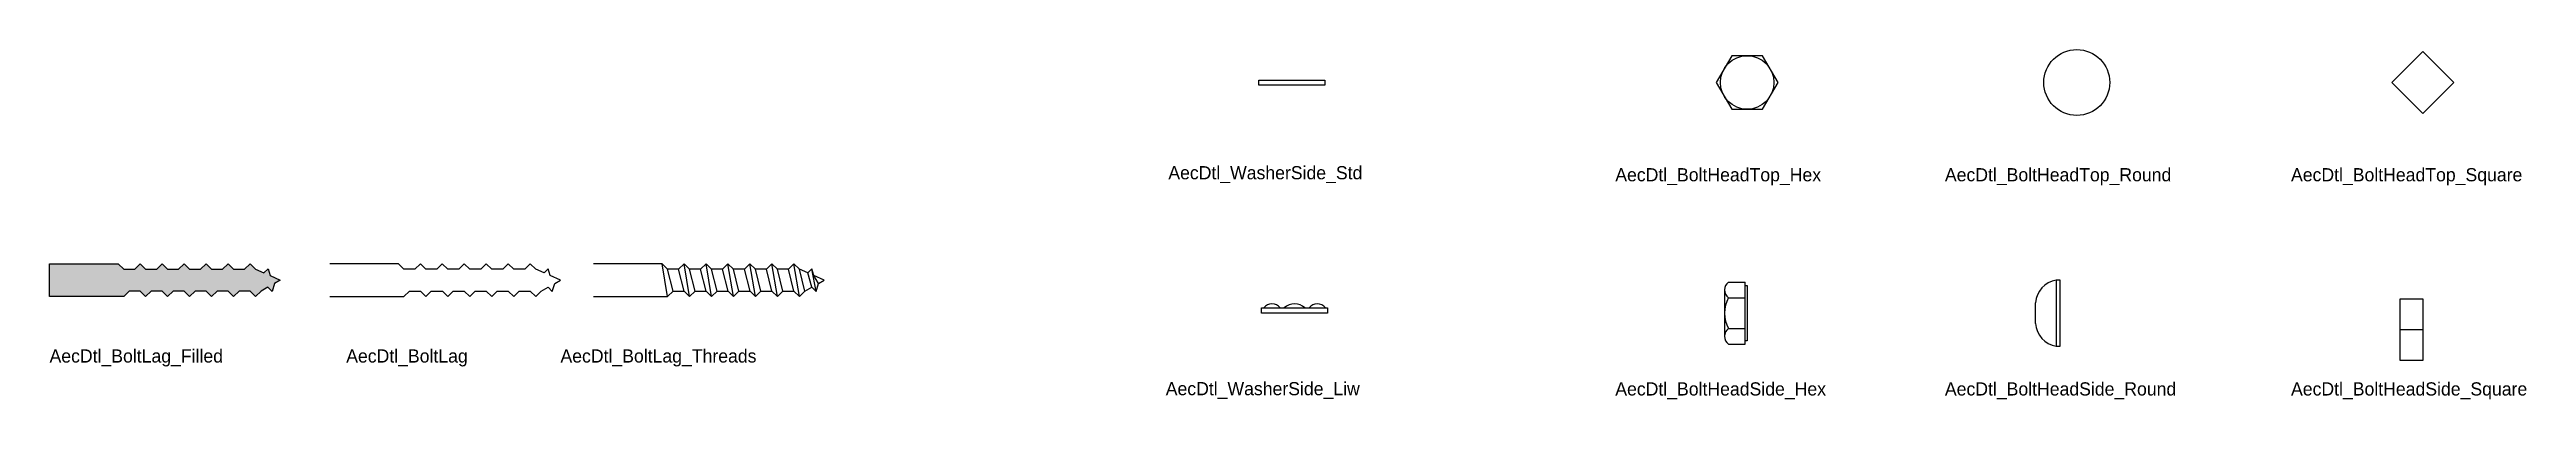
# Model space of a CAD drawing. Header units: inches. Extents: x 1 to 76.1, y 9.4 to 20.
import ezdxf

# ---------------------------------------------------------------- set-up
doc = ezdxf.new("R2010")
doc.units = ezdxf.units.IN
doc.header["$MEASUREMENT"] = 0
doc.layers.add('FINE', color=70, linetype='Continuous')

# ---------------------------------------------------------------- blocks, each defined once
blk = doc.blocks.new('AecDtl_BoltLag_Filled')
at = {"linetype": 'ByBlock', "lineweight": -2}
blk.add_hatch(color=0, dxfattribs=at).paths.add_polyline_path([(0, -0.5), (0, 0.5), (2.082, 0.5), (2.249, 0.333), (2.583, 0.333), (2.749, 0.5), (2.916, 0.333), (3.25, 0.333), (3.416, 0.5), (3.582, 0.333), (3.917, 0.333), (4.082, 0.5), (4.249, 0.333), (4.583, 0.333), (4.749, 0.5), (4.916, 0.333), (5.25, 0.333), (5.416, 0.5), (5.582, 0.333), (5.917, 0.333), (6.082, 0.5), (6.249, 0.333), (6.505, 0.22), (6.628, 0.342), (6.689, 0.138), (7, 0), (6.826, -0.099), (6.753, -0.342), (6.624, -0.214), (6.416, -0.333), (6.249, -0.5), (6.083, -0.333), (5.749, -0.333), (5.582, -0.5), (5.417, -0.333), (5.082, -0.333), (4.916, -0.5), (4.75, -0.333), (4.416, -0.333), (4.249, -0.5), (4.083, -0.333), (3.749, -0.333), (3.582, -0.5), (3.417, -0.333), (3.082, -0.333), (2.916, -0.5), (2.75, -0.333), (2.416, -0.333), (2.249, -0.5)])
at = {"color": 0, "linetype": 'ByBlock', "lineweight": -2}
blk.add_lwpolyline([(0, -0.5), (0, 0.5), (2.082, 0.5), (2.249, 0.333), (2.583, 0.333), (2.749, 0.5), (2.916, 0.333), (3.25, 0.333), (3.416, 0.5), (3.582, 0.333), (3.917, 0.333), (4.082, 0.5), (4.249, 0.333), (4.583, 0.333), (4.749, 0.5), (4.916, 0.333), (5.25, 0.333), (5.416, 0.5), (5.582, 0.333), (5.917, 0.333), (6.082, 0.5), (6.249, 0.333), (6.505, 0.22), (6.628, 0.342), (6.689, 0.138), (7, 0), (6.826, -0.099), (6.753, -0.342), (6.624, -0.214), (6.416, -0.333), (6.249, -0.5), (6.083, -0.333), (5.749, -0.333), (5.582, -0.5), (5.417, -0.333), (5.082, -0.333), (4.916, -0.5), (4.75, -0.333), (4.416, -0.333), (4.249, -0.5), (4.083, -0.333), (3.749, -0.333), (3.582, -0.5), (3.417, -0.333), (3.082, -0.333), (2.916, -0.5), (2.75, -0.333), (2.416, -0.333), (2.249, -0.5)], close=True, dxfattribs=at)
blk = doc.blocks.new('AecDtl_BoltLag_Threads')
at = {"color": 0, "linetype": 'ByBlock', "lineweight": -2}
blk.add_lwpolyline([(0, -0.5), (2.249, -0.5), (2.416, -0.333), (2.75, -0.333), (2.916, -0.5), (3.082, -0.333), (3.417, -0.333), (3.582, -0.5), (3.749, -0.333), (4.083, -0.333), (4.249, -0.5), (4.416, -0.333), (4.75, -0.333), (4.916, -0.5), (5.082, -0.333), (5.417, -0.333), (5.582, -0.5), (5.749, -0.333), (6.083, -0.333), (6.249, -0.5), (6.416, -0.333), (6.624, -0.214), (6.753, -0.342), (6.826, -0.099), (7, 0), (6.689, 0.138), (6.628, 0.342), (6.505, 0.22), (6.249, 0.333), (6.082, 0.5), (5.917, 0.333), (5.582, 0.333), (5.416, 0.5), (5.25, 0.333), (4.916, 0.333), (4.749, 0.5), (4.583, 0.333), (4.249, 0.333), (4.082, 0.5), (3.917, 0.333), (3.582, 0.333), (3.416, 0.5), (3.25, 0.333), (2.916, 0.333), (2.749, 0.5), (2.583, 0.333), (2.249, 0.333), (2.082, 0.5), (0, 0.5)], dxfattribs=at)
blk = doc.blocks.new('AecDtl_BoltLag')
at = {"color": 0, "linetype": 'ByBlock', "lineweight": -2}
blk.add_lwpolyline([(0, -0.5), (2.249, -0.5), (2.416, -0.333), (2.75, -0.333), (2.916, -0.5), (3.082, -0.333), (3.417, -0.333), (3.582, -0.5), (3.749, -0.333), (4.083, -0.333), (4.249, -0.5), (4.416, -0.333), (4.75, -0.333), (4.916, -0.5), (5.082, -0.333), (5.417, -0.333), (5.582, -0.5), (5.749, -0.333), (6.083, -0.333), (6.249, -0.5), (6.416, -0.333), (6.624, -0.214), (6.753, -0.342), (6.826, -0.099), (7, 0), (6.689, 0.138), (6.628, 0.342), (6.505, 0.22), (6.249, 0.333), (6.082, 0.5), (5.917, 0.333), (5.582, 0.333), (5.416, 0.5), (5.25, 0.333), (4.916, 0.333), (4.749, 0.5), (4.583, 0.333), (4.249, 0.333), (4.082, 0.5), (3.917, 0.333), (3.582, 0.333), (3.416, 0.5), (3.25, 0.333), (2.916, 0.333), (2.749, 0.5), (2.583, 0.333), (2.249, 0.333), (2.082, 0.5), (0, 0.5)], dxfattribs=at)
at = {"layer": 'FINE'}
for p, q in [((2.249, -0.5), (2.082, 0.5)), ((2.416, -0.333), (2.249, 0.333)), ((2.75, -0.333), (2.583, 0.333)), ((2.916, -0.5), (2.749, 0.5)), ((3.082, -0.333), (2.916, 0.333)), ((3.417, -0.333), (3.25, 0.333)), ((3.582, -0.5), (3.416, 0.5)), ((3.749, -0.333), (3.582, 0.333)), ((4.083, -0.333), (3.917, 0.333)), ((4.249, -0.5), (4.082, 0.5)), ((4.416, -0.333), (4.249, 0.333)), ((4.75, -0.333), (4.583, 0.333)), ((4.916, -0.5), (4.749, 0.5)), ((5.082, -0.333), (4.916, 0.333)), ((5.417, -0.333), (5.25, 0.333)), ((5.582, -0.5), (5.416, 0.5)), ((5.749, -0.333), (5.582, 0.333)), ((6.083, -0.333), (5.917, 0.333)), ((6.249, -0.5), (6.082, 0.5)), ((6.416, -0.333), (6.249, 0.333)), ((6.624, -0.214), (6.505, 0.22)), ((6.753, -0.342), (6.628, 0.342)), ((6.826, -0.099), (6.689, 0.138))]:
    blk.add_line(p, q, dxfattribs=at)
blk = doc.blocks.new('AecDtl_BoltHeadSide_Hex')
at = {"color": 0, "linetype": 'ByBlock', "lineweight": -2}
for p, q in [((-0.562, 0.938), (-0.062, 0.938)), ((-0.062, 0.843), (-0.062, 0.938)), ((-0.062, -0.844), (-0.062, 0.843)), ((-0.688, 0.704), (-0.688, -0.704)), ((-0.562, 0.469), (-0.062, 0.469)), ((-0.562, -0.469), (-0.062, -0.469)), ((-0.562, -0.938), (-0.062, -0.938)), ((-0.062, -0.938), (-0.062, -0.844))]:
    blk.add_line(p, q, dxfattribs=at)
blk.add_lwpolyline([(-0.062, 0.843), (0, 0.843), (0, -0.844), (-0.062, -0.844)], dxfattribs=at)
for centre, radius, start, end in [((-0.405, 0.704), 0.283, 123.89006, 236.10994), ((0.255, 0), 0.943, 150.15828, 209.84172), ((-0.405, -0.704), 0.283, 123.89006, 236.10994)]:
    blk.add_arc(centre, radius, start, end, dxfattribs=at)
blk = doc.blocks.new('AecDtl_BoltHeadSide_Round')
at = {"color": 0, "linetype": 'ByBlock', "lineweight": -2}
for p, q in [((-0.125, 1), (-0.125, -1)), ((0, 1), (-0.125, 1)), ((0, -1), (0, 1)), ((-0.75, -0.312), (-0.75, 0.312)), ((-0.125, -1), (0, -1))]:
    blk.add_line(p, q, dxfattribs=at)
for centre, start, end in [((-0.015, 0.272), 98.58232, 176.8703), ((-0.015, -0.272), 183.1297, 261.41768)]:
    blk.add_arc(centre, 0.736, start, end, dxfattribs=at)
blk = doc.blocks.new('AecDtl_BoltHeadSide_Square')
at = {"color": 0, "linetype": 'ByBlock', "lineweight": -2}
blk.add_lwpolyline([(0, -0.9375), (-0.6875, -0.9375), (-0.6875, 0.9375), (0, 0.9375)], close=True, dxfattribs=at)
blk.add_lwpolyline([(-0.6875, 0), (0, 0)], dxfattribs=at)
blk = doc.blocks.new('AecDtl_BoltHeadTop_Hex')
at = {"color": 0, "linetype": 'ByBlock', "lineweight": -2}
blk.add_lwpolyline([(0.938, 0), (0.469, 0.812), (-0.469, 0.812), (-0.938, 0), (-0.469, -0.812), (0.469, -0.812)], close=True, dxfattribs=at)
blk.add_circle((0, 0), 0.812, dxfattribs=at)
blk = doc.blocks.new('AecDtl_BoltHeadTop_Round')
at = {"color": 0, "linetype": 'ByBlock', "lineweight": -2}
blk.add_circle((0, 0), 1, dxfattribs=at)
blk = doc.blocks.new('AecDtl_BoltHeadTop_Square')
at = {"color": 0, "linetype": 'ByBlock', "lineweight": -2}
blk.add_lwpolyline([(0, 0.9375), (-0.9375, 0), (0, -0.9375), (0.9375, 0)], close=True, dxfattribs=at)
blk = doc.blocks.new('AecDtl_WasherSide_Liw')
at = {"color": 0, "linetype": 'ByBlock', "lineweight": -2}
blk.add_lwpolyline([(-1, 0), (-1, 0.15625), (1, 0.15625), (1, 0)], close=True, dxfattribs=at)
for centre, radius, start, end in [((-0.6875, -0.03125), 0.3125, 36.86989765, 143.13010235), ((0, -0.171875), 0.453125, 46.39718103, 133.60281897), ((0.6875, -0.03125), 0.3125, 36.86989765, 143.13010235)]:
    blk.add_arc(centre, radius, start, end, dxfattribs=at)
blk = doc.blocks.new('AecDtl_WasherSide_Std')
at = {"color": 0, "linetype": 'ByBlock', "lineweight": -2}
blk.add_lwpolyline([(-1, 0), (-1, 0.15625), (1, 0.15625), (1, 0)], close=True, dxfattribs=at)

msp = doc.modelspace()

# ---------------------------------------------------------------- block references
for name, p in [('AecDtl_BoltHeadTop_Hex', (52.5, 19)), ('AecDtl_BoltHeadTop_Round', (62.5, 19)), ('AecDtl_BoltHeadTop_Square', (73, 19)), ('AecDtl_WasherSide_Std', (38.689, 18.914)), ('AecDtl_BoltLag_Filled', (1, 13)), ('AecDtl_BoltLag_Threads', (9.5, 13)), ('AecDtl_BoltLag', (17.5, 13)), ('AecDtl_BoltHeadSide_Hex', (52.5, 12)), ('AecDtl_BoltHeadSide_Round', (62, 12)), ('AecDtl_WasherSide_Liw', (38.772, 12.002)), ('AecDtl_BoltHeadSide_Square', (73, 11.5))]:
    msp.add_blockref(name, p)

# ---------------------------------------------------------------- texts
for s, p in [('AecDtl_WasherSide_Std', (34.941, 16.061)), ('AecDtl_BoltHeadTop_Hex', (48.5, 16)), ('AecDtl_BoltHeadTop_Round', (58.5, 16)), ('AecDtl_BoltHeadTop_Square', (69, 16)), ('AecDtl_BoltLag_Filled', (1, 10.5)), ('AecDtl_BoltLag', (10, 10.5)), ('AecDtl_BoltLag_Threads', (16.5, 10.5)), ('AecDtl_WasherSide_Liw', (34.862, 9.508)), ('AecDtl_BoltHeadSide_Hex', (48.5, 9.5)), ('AecDtl_BoltHeadSide_Round', (58.5, 9.5)), ('AecDtl_BoltHeadSide_Square', (69, 9.5))]:
    msp.add_text(s, height=0.4).set_placement(p)

doc.saveas('drawing.dxf')
